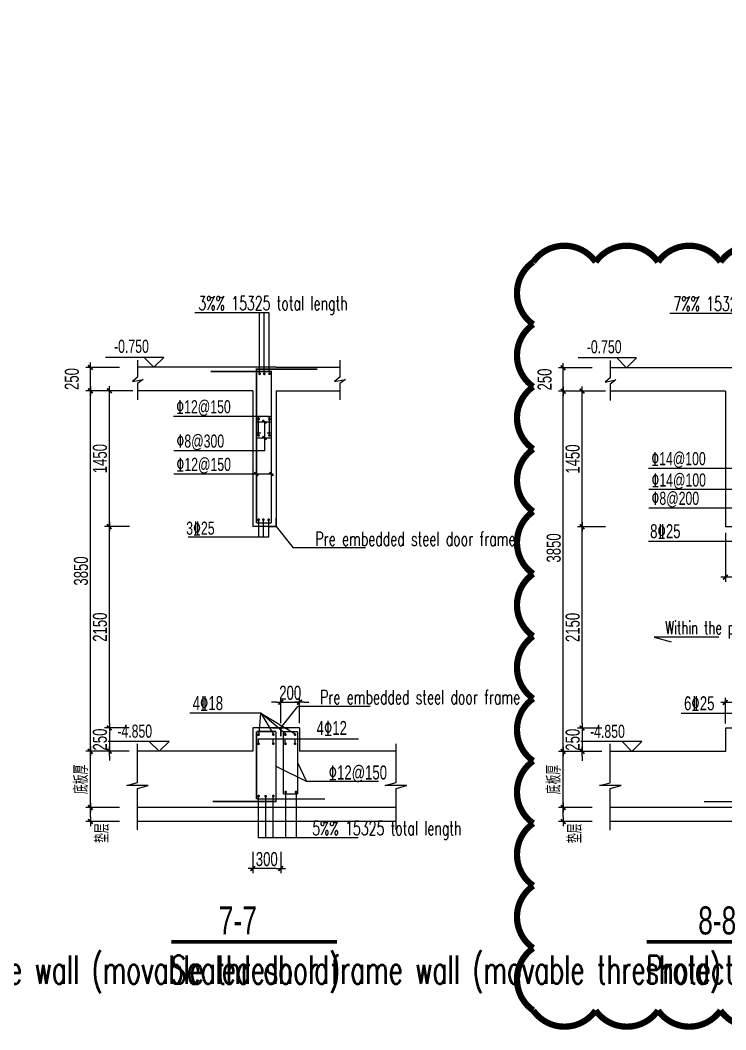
# Model space of a CAD drawing. Extents: x 68709 to 334654, y -65926 to 107615.
# Drawn here: x 96715 to 119321, y -7716 to 24657 of the extents above; entities that cross this region are included whole.
import ezdxf
from ezdxf.xclip import XClip

# ---------------------------------------------------------------- set-up
doc = ezdxf.new("R2010")
doc.units = 0
doc.header["$LTSCALE"] = 2000
doc.header["$MEASUREMENT"] = 0
doc.header["$XCLIPFRAME"] = 0
for name, pattern in [('DASH', [0.35, 0.25, -0.1]), ('DOTE', [2.42, 2, -0.2, 0.02, -0.2]), ('RFPM$0$CONTINOUS', [0])]:
    doc.linetypes.add(name, pattern=pattern)
doc.layers.get('0').update_dxf_attribs({"linetype": 'CONTINUOUS'})
doc.layers.get('Defpoints').update_dxf_attribs({"linetype": 'CONTINUOUS'})
for name, color, linetype in [('0-hatch', 252, 'CONTINUOUS'), ('dote', 8, 'CONTINUOUS'), ('RFPM$0$0-详图-line', 6, 'CONTINUOUS'), ('RFPM$0$0-详图-text', 4, 'CONTINUOUS'), ('RFPM$0$0-详图-钢筋', 1, 'CONTINUOUS')]:
    doc.layers.add(name, color=color, linetype=linetype)
doc.styles.add('RFPM$0$link', font='tj03-romand1.shx', dxfattribs={"width": 0.7, "bigfont": 'hztxt5.shx'})
doc.styles.add('TONGJI-FONT', font='simplex.shx', dxfattribs={"width": 0.65})
doc.dimstyles.new('RFPM$0$jg-100p2', dxfattribs={"dimtxt": 300, "dimasz": 100, "dimexe": 100, "dimexo": 100, "dimgap": 50, "dimtad": 1, "dimdec": 0, "dimlfac": 0.5, "dimtxsty": 'RFPM$0$link', "dimblk": 'RFPM$0$0-dim-mark', "dimcen": 100, "dimazin": 2, "dimtfac": 1, "dimtdec": 0, "dimtix": 1, "dimtmove": 2, "dimatfit": 3, "dimldrblk": 'RFPM$0$0-dim-mark', "dimfxl": 0, "dimarcsym": 0})

# ---------------------------------------------------------------- blocks, each defined once
blk = doc.blocks.new('RFPM$0$0-dim-mark')
blk.add_line((-1, 0), (1, 0))
at = {"color": 0, "linetype": 'ByBlock', "const_width": 0.35}
blk.add_lwpolyline([(-0.5, -0.5), (0.5, 0.5)], dxfattribs=at)
blk = doc.blocks.new('*D203')
at = {"layer": 'Defpoints', "color": 0, "transparency": 16777216}
for p in [(518501623, 4145091374), (518502341, 4145091374), (518502341, 4145083674)]:
    blk.add_point(p, dxfattribs=at)
at = {"layer": 'RFPM$0$0-详图-text', "color": 0, "lineweight": -2, "transparency": 16777216}
for p, q in [((518502241, 4145091374), (518501523, 4145091374)), ((518501623, 4145083774), (518501623, 4145091274)), ((518502241, 4145083674), (518501523, 4145083674))]:
    blk.add_line(p, q, dxfattribs=at)
at = {"layer": 'RFPM$0$0-详图-text', "color": 0, "lineweight": -2, "transparency": 16777216, "xscale": 100, "yscale": 100, "zscale": 100}
for p, rotation in [((518501623, 4145091374), 90), ((518501623, 4145083674), 270)]:
    blk.add_blockref('RFPM$0$0-dim-mark', p, dxfattribs=dict(at, rotation=rotation))
at = {"layer": 'RFPM$0$0-详图-text', "color": 0, "transparency": 16777216, "insert": (518501423, 4145087524), "char_height": 300, "attachment_point": 5, "rotation": 90, "style": 'RFPM$0$link'}
blk.add_mtext('\\A1;3850', dxfattribs=at)
blk = doc.blocks.new('*D204')
at = {"layer": 'Defpoints', "color": 0, "transparency": 16777216}
for p in [(518501623, 4145083674), (518502341, 4145083674), (518502341, 4145082474)]:
    blk.add_point(p, dxfattribs=at)
at = {"layer": 'RFPM$0$0-详图-text', "color": 0, "lineweight": -2, "transparency": 16777216}
for p, q in [((518502241, 4145083674), (518501523, 4145083674)), ((518501623, 4145082574), (518501623, 4145083574)), ((518502241, 4145082474), (518501523, 4145082474))]:
    blk.add_line(p, q, dxfattribs=at)
at = {"layer": 'RFPM$0$0-详图-text', "color": 0, "lineweight": -2, "transparency": 16777216, "xscale": 100, "yscale": 100, "zscale": 100}
for p, rotation in [((518501623, 4145083674), 90), ((518501623, 4145082474), 270)]:
    blk.add_blockref('RFPM$0$0-dim-mark', p, dxfattribs=dict(at, rotation=rotation))
at = {"layer": 'RFPM$0$0-详图-text', "color": 0, "transparency": 16777216, "insert": (518501423, 4145083074), "char_height": 300, "attachment_point": 5, "rotation": 90, "style": 'RFPM$0$link'}
blk.add_mtext('\\A1;底板厚', dxfattribs=at)
blk = doc.blocks.new('*D205')
at = {"layer": 'Defpoints', "color": 0, "transparency": 16777216}
for p in [(518501623, 4145082474), (518502341, 4145082474), (518502341, 4145082174)]:
    blk.add_point(p, dxfattribs=at)
at = {"layer": 'RFPM$0$0-详图-text', "color": 0, "lineweight": -2, "transparency": 16777216}
for p, q in [((518502241, 4145082474), (518501523, 4145082474)), ((518501623, 4145082274), (518501623, 4145082374)), ((518502241, 4145082174), (518501523, 4145082174))]:
    blk.add_line(p, q, dxfattribs=at)
at = {"layer": 'RFPM$0$0-详图-text', "color": 0, "lineweight": -2, "transparency": 16777216, "xscale": 100, "yscale": 100, "zscale": 100}
for p, rotation in [((518501623, 4145082474), 90), ((518501623, 4145082174), 270)]:
    blk.add_blockref('RFPM$0$0-dim-mark', p, dxfattribs=dict(at, rotation=rotation))
at = {"layer": 'RFPM$0$0-详图-text', "color": 0, "transparency": 16777216, "insert": (518501873, 4145081924), "char_height": 300, "attachment_point": 5, "rotation": 90, "style": 'RFPM$0$link'}
blk.add_mtext('\\A1;垫层', dxfattribs=at)
blk = doc.blocks.new('*D206')
at = {"layer": 'Defpoints', "color": 0, "transparency": 16777216}
for p in [(518505087, 4145081624), (518505687, 4145081624), (518505087, 4145081169)]:
    blk.add_point(p, dxfattribs=at)
at = {"layer": 'RFPM$0$0-详图-text', "color": 0, "lineweight": -2, "transparency": 16777216}
for p, q in [((518505087, 4145081524), (518505087, 4145081069)), ((518505687, 4145081524), (518505687, 4145081069)), ((518505587, 4145081169), (518505187, 4145081169))]:
    blk.add_line(p, q, dxfattribs=at)
at = {"layer": 'RFPM$0$0-详图-text', "color": 0, "lineweight": -2, "transparency": 16777216, "xscale": 100, "yscale": 100, "zscale": 100, "rotation": 180}
blk.add_blockref('RFPM$0$0-dim-mark', (518505087, 4145081169), dxfattribs=at)
at = {"layer": 'RFPM$0$0-详图-text', "color": 0, "lineweight": -2, "transparency": 16777216, "xscale": 100, "yscale": 100, "zscale": 100}
blk.add_blockref('RFPM$0$0-dim-mark', (518505687, 4145081169), dxfattribs=at)
at = {"layer": 'RFPM$0$0-详图-text', "color": 0, "transparency": 16777216, "insert": (518505387, 4145081369), "char_height": 300, "attachment_point": 5, "style": 'RFPM$0$link'}
blk.add_mtext('\\A1;300', dxfattribs=at)
blk = doc.blocks.new('*D207')
at = {"layer": 'Defpoints', "color": 0, "transparency": 16777216}
for p in [(518501623, 4145091874), (518502341, 4145091874), (518502341, 4145091374)]:
    blk.add_point(p, dxfattribs=at)
at = {"layer": 'RFPM$0$0-详图-text', "color": 0, "lineweight": -2, "transparency": 16777216}
for p, q in [((518502241, 4145091874), (518501523, 4145091874)), ((518501623, 4145091474), (518501623, 4145091774)), ((518502241, 4145091374), (518501523, 4145091374))]:
    blk.add_line(p, q, dxfattribs=at)
at = {"layer": 'RFPM$0$0-详图-text', "color": 0, "lineweight": -2, "transparency": 16777216, "xscale": 100, "yscale": 100, "zscale": 100}
for p, rotation in [((518501623, 4145091874), 90), ((518501623, 4145091374), 270)]:
    blk.add_blockref('RFPM$0$0-dim-mark', p, dxfattribs=dict(at, rotation=rotation))
at = {"layer": 'RFPM$0$0-详图-text', "color": 0, "transparency": 16777216, "insert": (518501228, 4145091624), "char_height": 300, "attachment_point": 5, "rotation": 90, "style": 'RFPM$0$link'}
blk.add_mtext('\\A1;250', dxfattribs=at)
blk = doc.blocks.new('*D208')
at = {"layer": 'Defpoints', "color": 0, "transparency": 16777216}
for p in [(518502548, 4145084174), (518502027, 4145083674), (518502548, 4145083674)]:
    blk.add_point(p, dxfattribs=at)
at = {"layer": 'RFPM$0$0-详图-text', "color": 0, "lineweight": -2, "transparency": 16777216}
for p, q in [((518502027, 4145084274), (518502027, 4145084374)), ((518502448, 4145084174), (518501927, 4145084174)), ((518502027, 4145084174), (518502027, 4145083674)), ((518502448, 4145083674), (518501927, 4145083674)), ((518502027, 4145083574), (518502027, 4145083474))]:
    blk.add_line(p, q, dxfattribs=at)
at = {"layer": 'RFPM$0$0-详图-text', "color": 0, "lineweight": -2, "transparency": 16777216, "xscale": 100, "yscale": 100, "zscale": 100}
for p, rotation in [((518502027, 4145084174), 270), ((518502027, 4145083674), 90)]:
    blk.add_blockref('RFPM$0$0-dim-mark', p, dxfattribs=dict(at, rotation=rotation))
at = {"layer": 'RFPM$0$0-详图-text', "color": 0, "transparency": 16777216, "insert": (518501827, 4145083924), "char_height": 300, "attachment_point": 5, "rotation": 90, "style": 'RFPM$0$link'}
blk.add_mtext('\\A1;250', dxfattribs=at)
blk = doc.blocks.new('*D138')
at = {"layer": 'Defpoints', "color": 0, "transparency": 16777216}
for p in [(518502027, 4145088474), (518502554, 4145088474), (518502548, 4145084174)]:
    blk.add_point(p, dxfattribs=at)
at = {"layer": 'RFPM$0$0-详图-text', "color": 0, "lineweight": -2, "transparency": 16777216}
for p, q in [((518502454, 4145088474), (518501927, 4145088474)), ((518502027, 4145084274), (518502027, 4145088374)), ((518502448, 4145084174), (518501927, 4145084174))]:
    blk.add_line(p, q, dxfattribs=at)
at = {"layer": 'RFPM$0$0-详图-text', "color": 0, "lineweight": -2, "transparency": 16777216, "xscale": 100, "yscale": 100, "zscale": 100}
for p, rotation in [((518502027, 4145088474), 90), ((518502027, 4145084174), 270)]:
    blk.add_blockref('RFPM$0$0-dim-mark', p, dxfattribs=dict(at, rotation=rotation))
at = {"layer": 'RFPM$0$0-详图-text', "color": 0, "transparency": 16777216, "insert": (518501827, 4145086324), "char_height": 300, "attachment_point": 5, "rotation": 90, "style": 'RFPM$0$link'}
blk.add_mtext('\\A1;2150', dxfattribs=at)
blk = doc.blocks.new('*D139')
at = {"layer": 'Defpoints', "color": 0, "transparency": 16777216}
for p in [(518502027, 4145091374), (518502628, 4145091374), (518502554, 4145088474)]:
    blk.add_point(p, dxfattribs=at)
at = {"layer": 'RFPM$0$0-详图-text', "color": 0, "lineweight": -2, "transparency": 16777216}
for p, q in [((518502528, 4145091374), (518501927, 4145091374)), ((518502027, 4145088574), (518502027, 4145091274)), ((518502454, 4145088474), (518501927, 4145088474))]:
    blk.add_line(p, q, dxfattribs=at)
at = {"layer": 'RFPM$0$0-详图-text', "color": 0, "lineweight": -2, "transparency": 16777216, "xscale": 100, "yscale": 100, "zscale": 100}
for p, rotation in [((518502027, 4145091374), 90), ((518502027, 4145088474), 270)]:
    blk.add_blockref('RFPM$0$0-dim-mark', p, dxfattribs=dict(at, rotation=rotation))
at = {"layer": 'RFPM$0$0-详图-text', "color": 0, "transparency": 16777216, "insert": (518501827, 4145089924), "char_height": 300, "attachment_point": 5, "rotation": 90, "style": 'RFPM$0$link'}
blk.add_mtext('\\A1;1450', dxfattribs=at)
blk = doc.blocks.new('*D141')
at = {"layer": 'Defpoints', "color": 0, "transparency": 16777216}
for p in [(518506087, 4145084721), (518505687, 4145084174), (518506087, 4145084174)]:
    blk.add_point(p, dxfattribs=at)
at = {"layer": 'RFPM$0$0-详图-text', "color": 0, "lineweight": -2, "transparency": 16777216}
for p, q in [((518505587, 4145084721), (518505487, 4145084721)), ((518505687, 4145084274), (518505687, 4145084821)), ((518505687, 4145084721), (518506087, 4145084721)), ((518506087, 4145084274), (518506087, 4145084821)), ((518506187, 4145084721), (518506287, 4145084721))]:
    blk.add_line(p, q, dxfattribs=at)
at = {"layer": 'RFPM$0$0-详图-text', "color": 0, "lineweight": -2, "transparency": 16777216, "xscale": 100, "yscale": 100, "zscale": 100}
blk.add_blockref('RFPM$0$0-dim-mark', (518505687, 4145084721), dxfattribs=at)
at = {"layer": 'RFPM$0$0-详图-text', "color": 0, "lineweight": -2, "transparency": 16777216, "xscale": 100, "yscale": 100, "zscale": 100, "rotation": 180}
blk.add_blockref('RFPM$0$0-dim-mark', (518506087, 4145084721), dxfattribs=at)
at = {"layer": 'RFPM$0$0-详图-text', "color": 0, "transparency": 16777216, "insert": (518505887, 4145084921), "char_height": 300, "attachment_point": 5, "style": 'RFPM$0$link'}
blk.add_mtext('\\A1;200', dxfattribs=at)
blk = doc.blocks.new('ZW0702(CQ)')
at = {"layer": 'dote', "linetype": 'DOTE'}
for p, q in [((8400, -9319.3), (8400, 86030.2)), ((15300, -9319.3), (15300, 86030.2)), ((16800, -9319.3), (16800, 86030.2))]:
    blk.add_line(p, q, dxfattribs=at)
blk = doc.blocks.new('*D128')
at = {"layer": 'Defpoints', "color": 0, "transparency": 16777216}
for p in [(518493971, 4145091374), (518494689, 4145091374), (518494689, 4145083674)]:
    blk.add_point(p, dxfattribs=at)
at = {"layer": 'RFPM$0$0-详图-text', "color": 0, "lineweight": -2, "transparency": 16777216}
for p, q in [((518494589, 4145091374), (518493871, 4145091374)), ((518493971, 4145083774), (518493971, 4145091274)), ((518494589, 4145083674), (518493871, 4145083674))]:
    blk.add_line(p, q, dxfattribs=at)
at = {"layer": 'RFPM$0$0-详图-text', "color": 0, "lineweight": -2, "transparency": 16777216, "xscale": 100, "yscale": 100, "zscale": 100}
for p, rotation in [((518493971, 4145091374), 90), ((518493971, 4145083674), 270)]:
    blk.add_blockref('RFPM$0$0-dim-mark', p, dxfattribs=dict(at, rotation=rotation))
at = {"layer": 'RFPM$0$0-详图-text', "color": 0, "transparency": 16777216, "insert": (518493771, 4145088024), "char_height": 300, "attachment_point": 5, "rotation": 90, "style": 'RFPM$0$link'}
blk.add_mtext('\\A1;3850', dxfattribs=at)
blk = doc.blocks.new('*D129')
at = {"layer": 'Defpoints', "color": 0, "transparency": 16777216}
for p in [(518493971, 4145083674), (518494689, 4145083674), (518494689, 4145082474)]:
    blk.add_point(p, dxfattribs=at)
at = {"layer": 'RFPM$0$0-详图-text', "color": 0, "lineweight": -2, "transparency": 16777216}
for p, q in [((518494589, 4145083674), (518493871, 4145083674)), ((518493971, 4145082574), (518493971, 4145083574)), ((518494589, 4145082474), (518493871, 4145082474))]:
    blk.add_line(p, q, dxfattribs=at)
at = {"layer": 'RFPM$0$0-详图-text', "color": 0, "lineweight": -2, "transparency": 16777216, "xscale": 100, "yscale": 100, "zscale": 100}
for p, rotation in [((518493971, 4145083674), 90), ((518493971, 4145082474), 270)]:
    blk.add_blockref('RFPM$0$0-dim-mark', p, dxfattribs=dict(at, rotation=rotation))
at = {"layer": 'RFPM$0$0-详图-text', "color": 0, "transparency": 16777216, "insert": (518493771, 4145083074), "char_height": 300, "attachment_point": 5, "rotation": 90, "style": 'RFPM$0$link'}
blk.add_mtext('\\A1;底板厚', dxfattribs=at)
blk = doc.blocks.new('*D130')
at = {"layer": 'Defpoints', "color": 0, "transparency": 16777216}
for p in [(518493971, 4145082474), (518494689, 4145082474), (518494689, 4145082174)]:
    blk.add_point(p, dxfattribs=at)
at = {"layer": 'RFPM$0$0-详图-text', "color": 0, "lineweight": -2, "transparency": 16777216}
for p, q in [((518494589, 4145082474), (518493871, 4145082474)), ((518493971, 4145082274), (518493971, 4145082374)), ((518494589, 4145082174), (518493871, 4145082174))]:
    blk.add_line(p, q, dxfattribs=at)
at = {"layer": 'RFPM$0$0-详图-text', "color": 0, "lineweight": -2, "transparency": 16777216, "xscale": 100, "yscale": 100, "zscale": 100}
for p, rotation in [((518493971, 4145082474), 90), ((518493971, 4145082174), 270)]:
    blk.add_blockref('RFPM$0$0-dim-mark', p, dxfattribs=dict(at, rotation=rotation))
at = {"layer": 'RFPM$0$0-详图-text', "color": 0, "transparency": 16777216, "insert": (518494221, 4145081924), "char_height": 300, "attachment_point": 5, "rotation": 90, "style": 'RFPM$0$link'}
blk.add_mtext('\\A1;垫层', dxfattribs=at)
blk = doc.blocks.new('*D131')
at = {"layer": 'Defpoints', "color": 0, "transparency": 16777216}
for p in [(518493971, 4145091874), (518494689, 4145091874), (518494689, 4145091374)]:
    blk.add_point(p, dxfattribs=at)
at = {"layer": 'RFPM$0$0-详图-text', "color": 0, "lineweight": -2, "transparency": 16777216}
for p, q in [((518494589, 4145091874), (518493871, 4145091874)), ((518493971, 4145091474), (518493971, 4145091774)), ((518494589, 4145091374), (518493871, 4145091374))]:
    blk.add_line(p, q, dxfattribs=at)
at = {"layer": 'RFPM$0$0-详图-text', "color": 0, "lineweight": -2, "transparency": 16777216, "xscale": 100, "yscale": 100, "zscale": 100}
for p, rotation in [((518493971, 4145091874), 90), ((518493971, 4145091374), 270)]:
    blk.add_blockref('RFPM$0$0-dim-mark', p, dxfattribs=dict(at, rotation=rotation))
at = {"layer": 'RFPM$0$0-详图-text', "color": 0, "transparency": 16777216, "insert": (518493576, 4145091624), "char_height": 300, "attachment_point": 5, "rotation": 90, "style": 'RFPM$0$link'}
blk.add_mtext('\\A1;250', dxfattribs=at)
blk = doc.blocks.new('*D132')
at = {"layer": 'Defpoints', "color": 0, "transparency": 16777216}
for p in [(518494897, 4145084174), (518494376, 4145083674), (518494897, 4145083674)]:
    blk.add_point(p, dxfattribs=at)
at = {"layer": 'RFPM$0$0-详图-text', "color": 0, "lineweight": -2, "transparency": 16777216}
for p, q in [((518494376, 4145084274), (518494376, 4145084374)), ((518494797, 4145084174), (518494276, 4145084174)), ((518494376, 4145084174), (518494376, 4145083674)), ((518494797, 4145083674), (518494276, 4145083674)), ((518494376, 4145083574), (518494376, 4145083474))]:
    blk.add_line(p, q, dxfattribs=at)
at = {"layer": 'RFPM$0$0-详图-text', "color": 0, "lineweight": -2, "transparency": 16777216, "xscale": 100, "yscale": 100, "zscale": 100}
for p, rotation in [((518494376, 4145084174), 270), ((518494376, 4145083674), 90)]:
    blk.add_blockref('RFPM$0$0-dim-mark', p, dxfattribs=dict(at, rotation=rotation))
at = {"layer": 'RFPM$0$0-详图-text', "color": 0, "transparency": 16777216, "insert": (518494176, 4145083924), "char_height": 300, "attachment_point": 5, "rotation": 90, "style": 'RFPM$0$link'}
blk.add_mtext('\\A1;250', dxfattribs=at)
blk = doc.blocks.new('*D133')
at = {"layer": 'Defpoints', "color": 0, "transparency": 16777216}
for p in [(518494376, 4145088474), (518494903, 4145088474), (518494897, 4145084174)]:
    blk.add_point(p, dxfattribs=at)
at = {"layer": 'RFPM$0$0-详图-text', "color": 0, "lineweight": -2, "transparency": 16777216}
for p, q in [((518494803, 4145088474), (518494276, 4145088474)), ((518494376, 4145084274), (518494376, 4145088374)), ((518494797, 4145084174), (518494276, 4145084174))]:
    blk.add_line(p, q, dxfattribs=at)
at = {"layer": 'RFPM$0$0-详图-text', "color": 0, "lineweight": -2, "transparency": 16777216, "xscale": 100, "yscale": 100, "zscale": 100}
for p, rotation in [((518494376, 4145088474), 90), ((518494376, 4145084174), 270)]:
    blk.add_blockref('RFPM$0$0-dim-mark', p, dxfattribs=dict(at, rotation=rotation))
at = {"layer": 'RFPM$0$0-详图-text', "color": 0, "transparency": 16777216, "insert": (518494176, 4145086324), "char_height": 300, "attachment_point": 5, "rotation": 90, "style": 'RFPM$0$link'}
blk.add_mtext('\\A1;2150', dxfattribs=at)
blk = doc.blocks.new('*D134')
at = {"layer": 'Defpoints', "color": 0, "transparency": 16777216}
for p in [(518494376, 4145091374), (518494976, 4145091374), (518494976, 4145088474)]:
    blk.add_point(p, dxfattribs=at)
at = {"layer": 'RFPM$0$0-详图-text', "color": 0, "lineweight": -2, "transparency": 16777216}
for p, q in [((518494876, 4145091374), (518494276, 4145091374)), ((518494376, 4145088574), (518494376, 4145091274)), ((518494876, 4145088474), (518494276, 4145088474))]:
    blk.add_line(p, q, dxfattribs=at)
at = {"layer": 'RFPM$0$0-详图-text', "color": 0, "lineweight": -2, "transparency": 16777216, "xscale": 100, "yscale": 100, "zscale": 100}
for p, rotation in [((518494376, 4145091374), 90), ((518494376, 4145088474), 270)]:
    blk.add_blockref('RFPM$0$0-dim-mark', p, dxfattribs=dict(at, rotation=rotation))
at = {"layer": 'RFPM$0$0-详图-text', "color": 0, "transparency": 16777216, "insert": (518494176, 4145089924), "char_height": 300, "attachment_point": 5, "rotation": 90, "style": 'RFPM$0$link'}
blk.add_mtext('\\A1;1450', dxfattribs=at)
blk = doc.blocks.new('*D137')
at = {"layer": 'Defpoints', "color": 0, "transparency": 16777216}
for p in [(518497436, 4145084721), (518497436, 4145084174), (518498436, 4145084174)]:
    blk.add_point(p, dxfattribs=at)
at = {"layer": 'RFPM$0$0-详图-text', "color": 0, "lineweight": -2, "transparency": 16777216}
for p, q in [((518497436, 4145084274), (518497436, 4145084821)), ((518498336, 4145084721), (518497536, 4145084721)), ((518498436, 4145084274), (518498436, 4145084821))]:
    blk.add_line(p, q, dxfattribs=at)
at = {"layer": 'RFPM$0$0-详图-text', "color": 0, "lineweight": -2, "transparency": 16777216, "xscale": 100, "yscale": 100, "zscale": 100, "rotation": 180}
blk.add_blockref('RFPM$0$0-dim-mark', (518497436, 4145084721), dxfattribs=at)
at = {"layer": 'RFPM$0$0-详图-text', "color": 0, "lineweight": -2, "transparency": 16777216, "xscale": 100, "yscale": 100, "zscale": 100}
blk.add_blockref('RFPM$0$0-dim-mark', (518498436, 4145084721), dxfattribs=at)
at = {"layer": 'RFPM$0$0-详图-text', "color": 0, "transparency": 16777216, "insert": (518497936, 4145084921), "char_height": 300, "attachment_point": 5, "style": 'RFPM$0$link'}
blk.add_mtext('\\A1;500', dxfattribs=at)
blk = doc.blocks.new('*D136')
at = {"layer": 'Defpoints', "color": 0, "transparency": 16777216}
for p in [(518497436, 4145088448), (518498436, 4145088448), (518497436, 4145087397)]:
    blk.add_point(p, dxfattribs=at)
at = {"layer": 'RFPM$0$0-详图-text', "color": 0, "lineweight": -2, "transparency": 16777216}
for p, q in [((518497436, 4145088348), (518497436, 4145087297)), ((518498436, 4145088348), (518498436, 4145087297)), ((518498336, 4145087397), (518497536, 4145087397))]:
    blk.add_line(p, q, dxfattribs=at)
at = {"layer": 'RFPM$0$0-详图-text', "color": 0, "lineweight": -2, "transparency": 16777216, "xscale": 100, "yscale": 100, "zscale": 100, "rotation": 180}
blk.add_blockref('RFPM$0$0-dim-mark', (518497436, 4145087397), dxfattribs=at)
at = {"layer": 'RFPM$0$0-详图-text', "color": 0, "lineweight": -2, "transparency": 16777216, "xscale": 100, "yscale": 100, "zscale": 100}
blk.add_blockref('RFPM$0$0-dim-mark', (518498436, 4145087397), dxfattribs=at)
at = {"layer": 'RFPM$0$0-详图-text', "color": 0, "transparency": 16777216, "insert": (518497936, 4145087597), "char_height": 300, "attachment_point": 5, "style": 'RFPM$0$link'}
blk.add_mtext('\\A1;500', dxfattribs=at)
blk = doc.blocks.new('RFPM')
at = {"layer": 'RFPM$0$0-详图-line'}
for p, q in [((518502627.9, 4145092028.1), (518502627.9, 4145091660.8)), ((518506944.3, 4145092028.1), (518506944.3, 4145091660.8)), ((518505587, 4145091874.2), (518502627.9, 4145091874.2)), ((518505587, 4145091874.2), (518506944.3, 4145091874.2)), ((518502627.9, 4145091660.8), (518502519.2, 4145091569.4)), ((518502519.2, 4145091569.4), (518502750.7, 4145091617.5)), ((518502750.7, 4145091617.5), (518502627.9, 4145091525.5)), ((518506944.3, 4145091660.8), (518506835.6, 4145091569.4)), ((518506835.6, 4145091569.4), (518507067.1, 4145091617.5)), ((518507067.1, 4145091617.5), (518506944.3, 4145091525.5)), ((518502627.9, 4145091525.5), (518502627.9, 4145091178.1)), ((518505087, 4145091374.2), (518502627.9, 4145091374.2)), ((518505087, 4145091374.2), (518505087, 4145088474.2)), ((518505587, 4145091374.2), (518506944.3, 4145091374.2)), ((518505587, 4145091374.2), (518505587, 4145088474.2)), ((518506944.3, 4145091525.5), (518506944.3, 4145091178.1)), ((518505587, 4145088474.2), (518505087, 4145088474.2)), ((518505687, 4145084174.2), (518505087, 4145084174.2)), ((518505087, 4145084174.2), (518505087, 4145083674.2)), ((518506087, 4145084174.2), (518505687, 4145084174.2)), ((518506087, 4145084174.2), (518506087, 4145083674.2)), ((518502627.9, 4145083003.7), (518502627.9, 4145083834)), ((518508145, 4145083003.7), (518508145, 4145083834)), ((518505087, 4145083674.2), (518502627.9, 4145083674.2)), ((518508145, 4145083674.2), (518506087, 4145083674.2)), ((518502397.7, 4145082942), (518502627.9, 4145083003.7)), ((518507914.7, 4145082942), (518508145, 4145083003.7)), ((518502858.2, 4145082942), (518502397.7, 4145082942)), ((518502627.9, 4145082880.3), (518502858.2, 4145082942)), ((518502627.9, 4145081993.6), (518502627.9, 4145082880.3)), ((518508375.3, 4145082942), (518507914.7, 4145082942)), ((518508145, 4145082880.3), (518508375.3, 4145082942)), ((518508145, 4145081993.6), (518508145, 4145082880.3)), ((518508145, 4145082474.2), (518502627.9, 4145082474.2)), ((518508145, 4145082174.2), (518502627.9, 4145082174.2))]:
    blk.add_line(p, q, dxfattribs=at)
at = {"layer": 'RFPM$0$0-详图-text'}
for p, q in [((518505441.1, 4145093036.5), (518503853.4, 4145093036.5)), ((518505230.8, 4145091767.1), (518505230.8, 4145093036.5)), ((518505332.9, 4145091765.9), (518505332.9, 4145093036.5)), ((518505441.1, 4145091770), (518505441.1, 4145093036.5)), ((518503187.6, 4145092084.2), (518501943.2, 4145092084.2)), ((518502977.6, 4145091874.2), (518502767.6, 4145092084.2)), ((518503187.6, 4145092084.2), (518502977.6, 4145091874.2)), ((518505443.5, 4145090822.9), (518503398, 4145090822.9)), ((518505211.8, 4145090421.8), (518505211.8, 4145090822.9)), ((518505443.5, 4145090419.4), (518505443.5, 4145090822.9)), ((518505342.3, 4145090089.5), (518505342.3, 4145090709.1)), ((518505342.3, 4145090089.5), (518503402.9, 4145090089.5)), ((518505521.7, 4145089591.4), (518503402.9, 4145089591.4)), ((518505211.8, 4145088619.8), (518505211.8, 4145088251.9)), ((518505313, 4145088636.5), (518505313, 4145088249.4)), ((518505426.8, 4145088617.4), (518505426.8, 4145088249.4)), ((518505587, 4145088474.2), (518505949.7, 4145088016.4)), ((518505426.8, 4145088249.4), (518503710.5, 4145088249.4)), ((518507491.4, 4145088016.4), (518505949.7, 4145088016.4)), ((518505256.7, 4145084486.8), (518503743.9, 4145084486.8)), ((518505226.5, 4145084028.4), (518505256.7, 4145084486.8)), ((518505256.7, 4145084486.8), (518505526.8, 4145084045.6)), ((518505783.6, 4145084043.1), (518505256.7, 4145084486.8)), ((518505256.7, 4145084486.8), (518505990.8, 4145084045.6)), ((518505687, 4145084174.2), (518506049.7, 4145084632)), ((518507591.4, 4145084632), (518506049.7, 4145084632)), ((518503300.4, 4145083884.2), (518502000.8, 4145083884.2)), ((518503090.4, 4145083674.2), (518502880.4, 4145083884.2)), ((518503300.4, 4145083884.2), (518503090.4, 4145083674.2)), ((518505211.8, 4145083832.9), (518505211.8, 4145083937.8)), ((518505211.8, 4145083937.8), (518507347.3, 4145083937.8)), ((518505524.7, 4145083835.3), (518505524.7, 4145083937.8)), ((518505781.9, 4145083835.3), (518505781.9, 4145083937.8)), ((518505995.5, 4145083835.3), (518505995.5, 4145083937.8)), ((518506044.5, 4145083432.8), (518506232.5, 4145083025.6)), ((518506232.5, 4145083025.6), (518505585.6, 4145083348.3)), ((518507774.1, 4145083025.6), (518506232.5, 4145083025.6)), ((518505784.2, 4145082804.3), (518505784.2, 4145081823.5)), ((518506012.2, 4145082789.5), (518506012.2, 4145081823.5)), ((518505212.3, 4145081823.5), (518505212.3, 4145082730.8)), ((518505363.3, 4145081823.5), (518505363.3, 4145082729)), ((518505521.4, 4145081823.5), (518505521.4, 4145082732.2)), ((518507335.4, 4145081823.5), (518505212.3, 4145081823.5))]:
    blk.add_line(p, q, dxfattribs=at)
for points, const_width in [([(518505381.6, 4145090677.7), (518505294.1, 4145090747.6)], 40), ([(518505381.6, 4145090331.2), (518505294.1, 4145090401.2)], 40), ([(518505206.1, 4145089559.9), (518505118.6, 4145089629.9)], 40), ([(518505529.3, 4145089559.9), (518505441.8, 4145089629.9)], 40), ([(518505587, 4145088474.2), (518505587, 4145088654.2)], 30), ([(518505587, 4145088474.2), (518505407, 4145088474.2)], 30), ([(518505687, 4145084174.2), (518505507, 4145084174.2)], 30), ([(518505687, 4145084174.2), (518505687, 4145083994.2)], 30), ([(518505867, 4145084174.2), (518505687, 4145084174.2)], 30), ([(518503353.3, 4145079603), (518506882.8, 4145079603)], 80)]:
    blk.add_lwpolyline(points, dxfattribs=dict(at, const_width=const_width))
at = {"layer": 'RFPM$0$0-详图-钢筋', "const_width": 30}
for points in [[(518504190.6, 4145091784.9), (518505485.6, 4145091784.9), (518505485.6, 4145088551.4)], [(518506465.3, 4145091835.2), (518505167.8, 4145091835.6), (518505167.8, 4145088551.4)], [(518505167.8, 4145090820.5), (518505260.7, 4145090820.5)], [(518505167.8, 4145090709.1), (518505485.6, 4145090709.1)], [(518505392.6, 4145090820.5), (518505485.6, 4145090820.5)], [(518505167.8, 4145090474), (518505260.7, 4145090474)], [(518505167.8, 4145090362.6), (518505485.6, 4145090362.6)], [(518505392.6, 4145090474), (518505485.6, 4145090474)], [(518505485.6, 4145088551.4), (518505167.8, 4145088551.4)], [(518505585.6, 4145084095.5), (518505167.8, 4145084095.5)], [(518505167.8, 4145084095.5), (518505167.8, 4145082653.9)], [(518505585.6, 4145084095.5), (518505585.6, 4145082601)], [(518505739.6, 4145084095.5), (518505739.6, 4145082762.8)], [(518506044.5, 4145084093.5), (518505739.6, 4145084093.5)], [(518506044.5, 4145084095.5), (518506044.5, 4145082762.8)], [(518506044.5, 4145082762.8), (518505739.6, 4145082762.8)], [(518505600.4, 4145082601), (518504228.9, 4145082601)], [(518505167.8, 4145082653.9), (518506632.4, 4145082653.9)]]:
    blk.add_lwpolyline(points, dxfattribs=at)
at = {"layer": 'RFPM$0$0-详图-钢筋', "const_width": 28.5}
for points in [[(518505248.9, 4145091734.9, -1), (518505219.4, 4145091734.9, -1)], [(518505350.1, 4145091733.9, -1), (518505320.7, 4145091733.9, -1)], [(518505459.9, 4145091738.1, -1), (518505430.5, 4145091738.1, -1)], [(518505226.5, 4145090768.3, 1), (518505197, 4145090768.3, 1)], [(518505458.2, 4145090765.9, 1), (518505428.8, 4145090765.9, 1)], [(518505226.5, 4145090421.8, 1), (518505197, 4145090421.8, 1)], [(518505458.2, 4145090419.4, 1), (518505428.8, 4145090419.4, 1)], [(518505226.5, 4145088619.9, 1), (518505197, 4145088619.9, 1)], [(518505327.8, 4145088621.8, 1), (518505298.3, 4145088621.8, 1)], [(518505441.5, 4145088617.5, 1), (518505412.1, 4145088617.5, 1)], [(518505226.5, 4145084028.4, -1), (518505197, 4145084028.4, -1)], [(518505541.5, 4145084030.8, -1), (518505512.1, 4145084030.8, -1)], [(518505798.3, 4145084028.4, -1), (518505768.9, 4145084028.4, -1)], [(518506005.5, 4145084030.8, -1), (518505976.1, 4145084030.8, -1)], [(518505226.5, 4145083832.9, -1), (518505197, 4145083832.9, -1)], [(518505541.5, 4145083835.3, -1), (518505512.1, 4145083835.3, -1)], [(518505798.3, 4145083832.9, -1), (518505768.9, 4145083832.9, -1)], [(518506005.5, 4145083835.3, -1), (518505976.1, 4145083835.3, -1)], [(518505226.5, 4145082716.1, -1), (518505197, 4145082716.1, -1)], [(518505377.8, 4145082714.3, -1), (518505348.3, 4145082714.3, -1)], [(518505541.5, 4145082718.5, -1), (518505512.1, 4145082718.5, -1)], [(518505803.3, 4145082804.3, -1), (518505773.9, 4145082804.3, -1)], [(518506027, 4145082804.3, -1), (518505997.5, 4145082804.3, -1)]]:
    blk.add_lwpolyline(points, format="xyb", close=True, dxfattribs=at)
at = {"layer": 'RFPM$0$0-详图-text'}
for s, height, style, width, p in [('3%% 15325 total length', 300, 'TONGJI-FONT', 0.65, (518503927.3, 4145093095.3)), ('-0.750', 280, 'RFPM$0$link', 0.7, (518502127.5, 4145092183.5)), ('%%13112@150', 280, 'RFPM$0$link', 0.7, (518503455.1, 4145090892.4)), ('%%1308@300', 280, 'RFPM$0$link', 0.7, (518503460, 4145090159)), ('%%13112@150', 280, 'RFPM$0$link', 0.7, (518503460, 4145089661)), ('3%%15325', 280, 'RFPM$0$link', 0.7, (518503667.6, 4145088298.4)), ('Pre embedded steel door frame', 300, 'TONGJI-FONT', 0.65, (518506424.4, 4145088058.4)), ('Pre embedded steel door frame', 300, 'TONGJI-FONT', 0.65, (518506524.4, 4145084677.1)), ('4%%15318', 300, 'RFPM$0$link', 0.7, (518503805.4, 4145084552.4)), ('-4.850', 280, 'RFPM$0$link', 0.7, (518502196.8, 4145083963.7)), ('4%%13112', 300, 'RFPM$0$link', 0.7, (518506449.2, 4145084020.8)), ('%%13112@150', 300, 'RFPM$0$link', 0.7, (518506707.1, 4145083070.7)), ('5%% 15325 total length', 300, 'TONGJI-FONT', 0.65, (518506357.3, 4145081880.4)), ('7-7', 600, 'RFPM$0$link', 0.7, (518504362.8, 4145079760.9)), ('Protective closed door frame wall (movable threshold)', 600, 'TONGJI-FONT', 0.65, (518492408.5, 4145078710)), ('Sealed door frame wall (movable threshold)', 600, 'TONGJI-FONT', 0.65, (518503340.5, 4145078710))]:
    blk.add_text(s, height=height, dxfattribs=dict(at, style=style, width=width)).set_placement(p)
dim = blk.add_linear_dim(base=(518501622.9, 4145091874.2), p1=(518502340.8, 4145091374.2), p2=(518502340.8, 4145091874.2), angle=90, dimstyle='RFPM$0$jg-100p2', dxfattribs=at)
dim.commit()
dim.dimension.update_dxf_attribs({"geometry": '*D207', "text_midpoint": (518501227.7, 4145091624.2), "dimtype": 128})
for base, p1, p2, picture, middle in [((518501622.9, 4145091374.2), (518502340.8, 4145083674.2), (518502340.8, 4145091374.2), '*D203', (518501422.9, 4145087524.2)), ((518502027.4, 4145091374.2), (518502554, 4145088474.2), (518502627.9, 4145091374.2), '*D139', (518501827.4, 4145089924.2)), ((518502027.4, 4145088474.2), (518502548.2, 4145084174.2), (518502554, 4145088474.2), '*D138', (518501827.4, 4145086324.2)), ((518502027.4, 4145083674.2), (518502548.2, 4145084174.2), (518502548.2, 4145083674.2), '*D208', (518501827.4, 4145083924.2))]:
    dim = blk.add_linear_dim(base=base, p1=p1, p2=p2, angle=90, dimstyle='RFPM$0$jg-100p2', dxfattribs=at)
    dim.commit()
    dim.dimension.update_dxf_attribs({"geometry": picture, "text_midpoint": middle})
for base, p1, p2, picture, middle in [((518506087, 4145084720.9), (518505687, 4145084174.2), (518506087, 4145084174.2), '*D141', (518505887, 4145084920.9)), ((518505087, 4145081169.4), (518505687, 4145081624.3), (518505087, 4145081624.3), '*D206', (518505387, 4145081369.4))]:
    dim = blk.add_linear_dim(base=base, p1=p1, p2=p2, dimstyle='RFPM$0$jg-100p2', dxfattribs=at)
    dim.commit()
    dim.dimension.update_dxf_attribs({"geometry": picture, "text_midpoint": middle})
dim = blk.add_linear_dim(base=(518501622.9, 4145083674.2), p1=(518502340.8, 4145082474.2), p2=(518502340.8, 4145083674.2), angle=90, text='base plate thickness', dimstyle='RFPM$0$jg-100p2', dxfattribs=at)
dim.commit()
dim.dimension.update_dxf_attribs({"geometry": '*D204', "text_midpoint": (518501422.9, 4145083074.2)})
dim = blk.add_linear_dim(base=(518501622.9, 4145082474.2), p1=(518502340.8, 4145082174.2), p2=(518502340.8, 4145082474.2), angle=90, text='cushion course', dimstyle='RFPM$0$jg-100p2', dxfattribs=at)
dim.commit()
dim.dimension.update_dxf_attribs({"geometry": '*D205', "text_midpoint": (518501872.9, 4145081923.5), "dimtype": 128})
blk = doc.blocks.new('RFPM(8-8)')
at = {"layer": 'RFPM$0$0-详图-line'}
for p, q in [((518494976.5, 4145092028.1), (518494976.5, 4145091660.8)), ((518498035.6, 4145091874.2), (518494976.5, 4145091874.2)), ((518494976.5, 4145091660.8), (518494867.8, 4145091569.4)), ((518494867.8, 4145091569.4), (518495099.3, 4145091617.5)), ((518495099.3, 4145091617.5), (518494976.5, 4145091525.5)), ((518494976.5, 4145091525.5), (518494976.5, 4145091178.1)), ((518497435.6, 4145091374.2), (518494976.5, 4145091374.2)), ((518497435.6, 4145091374.2), (518497435.6, 4145088474.2)), ((518498435.6, 4145088474.2), (518497435.6, 4145088474.2)), ((518498435.6, 4145084174.2), (518497435.6, 4145084174.2)), ((518497435.6, 4145084174.2), (518497435.6, 4145083674.2)), ((518494976.5, 4145083003.7), (518494976.5, 4145083834)), ((518497435.6, 4145083674.2), (518494976.5, 4145083674.2)), ((518494746.2, 4145082942), (518494976.5, 4145083003.7)), ((518495206.8, 4145082942), (518494746.2, 4145082942)), ((518494976.5, 4145082880.3), (518495206.8, 4145082942)), ((518494976.5, 4145081993.6), (518494976.5, 4145082880.3)), ((518500993.6, 4145082474.2), (518494976.5, 4145082474.2)), ((518500993.6, 4145082174.2), (518494976.5, 4145082174.2))]:
    blk.add_line(p, q, dxfattribs=at)
at = {"layer": 'RFPM$0$0-详图-text'}
for p, q in [((518498298.3, 4145093036.5), (518496252, 4145093036.5)), ((518495536.2, 4145092084.2), (518494291.7, 4145092084.2)), ((518495326.2, 4145091874.2), (518495116.2, 4145092084.2)), ((518495536.2, 4145092084.2), (518495326.2, 4145091874.2)), ((518498328.2, 4145089722.9), (518495796.6, 4145089722.9)), ((518498370.3, 4145089271.7), (518495801.4, 4145089271.7)), ((518497924.9, 4145088872.2), (518495801.4, 4145088872.2)), ((518495913.4, 4145086115.8), (518496279.5, 4145086017.8)), ((518497295.9, 4145086115.8), (518495913.4, 4145086115.8)), ((518498005.2, 4145084486.8), (518496492.5, 4145084486.8)), ((518495649, 4145083884.2), (518494349.3, 4145083884.2)), ((518495439, 4145083674.2), (518495229, 4145083884.2)), ((518495649, 4145083884.2), (518495439, 4145083674.2))]:
    blk.add_line(p, q, dxfattribs=at)
at = {"layer": 'RFPM$0$0-详图-text', "linetype": 'RFPM$0$CONTINOUS'}
blk.add_line((518495796.6, 4145088166.6), (518498324.6, 4145088166.6), dxfattribs=at)
at = {"layer": 'RFPM$0$0-详图-text', "const_width": 80}
blk.add_lwpolyline([(518495751.9, 4145079603), (518499331.4, 4145079603)], dxfattribs=at)
at = {"layer": 'RFPM$0$0-详图-钢筋', "const_width": 30}
blk.add_lwpolyline([(518498348.9, 4145082601), (518496977.5, 4145082601)], dxfattribs=at)
at = {"layer": 'RFPM$0$0-详图-text'}
for s, height, style, width, p in [('7%% 15325 total length', 300, 'TONGJI-FONT', 0.65, (518496325.8, 4145093095.3)), ('-0.750', 280, 'RFPM$0$link', 0.7, (518494476, 4145092183.5)), ('%%13114@100', 280, 'RFPM$0$link', 0.7, (518495853.7, 4145089792.4)), ('%%13114@100', 280, 'RFPM$0$link', 0.7, (518495858.6, 4145089336.2)), ('%%1308@200', 280, 'RFPM$0$link', 0.7, (518495858.6, 4145088945)), ('8%%15325', 300, 'RFPM$0$link', 0.7, (518495829.5, 4145088231.7)), ('Within the protective zone', 280, 'TONGJI-FONT', 0.65, (518496151.3, 4145086181.5)), ('6%%15325', 300, 'RFPM$0$link', 0.7, (518496554, 4145084552.4)), ('-4.850', 280, 'RFPM$0$link', 0.7, (518494545.4, 4145083963.7)), ('8-8', 600, 'RFPM$0$link', 0.7, (518496856.3, 4145079760.9)), ('Protective closed door frame wall (movable threshold)', 600, 'TONGJI-FONT', 0.65, (518495739.1, 4145078710))]:
    blk.add_text(s, height=height, dxfattribs=dict(at, style=style, width=width)).set_placement(p)
for base, p1, p2, picture, middle in [((518493971.4, 4145091874.2), (518494689.4, 4145091374.2), (518494689.4, 4145091874.2), '*D131', (518493576.2, 4145091624.2)), ((518493971.4, 4145091374.2), (518494689.4, 4145083674.2), (518494689.4, 4145091374.2), '*D128', (518493771.4, 4145088024.2))]:
    dim = blk.add_linear_dim(base=base, p1=p1, p2=p2, angle=90, dimstyle='RFPM$0$jg-100p2', dxfattribs=at)
    dim.commit()
    dim.dimension.update_dxf_attribs({"geometry": picture, "text_midpoint": middle, "dimtype": 128})
for base, p1, p2, picture, middle in [((518494376, 4145091374.2), (518494976.5, 4145088474.2), (518494976.5, 4145091374.2), '*D134', (518494176, 4145089924.2)), ((518494376, 4145088474.2), (518494896.8, 4145084174.2), (518494902.6, 4145088474.2), '*D133', (518494176, 4145086324.2)), ((518494376, 4145083674.2), (518494896.8, 4145084174.2), (518494896.8, 4145083674.2), '*D132', (518494176, 4145083924.2))]:
    dim = blk.add_linear_dim(base=base, p1=p1, p2=p2, angle=90, dimstyle='RFPM$0$jg-100p2', dxfattribs=at)
    dim.commit()
    dim.dimension.update_dxf_attribs({"geometry": picture, "text_midpoint": middle})
for base, p1, p2, picture, middle in [((518497435.6, 4145087396.9), (518498435.6, 4145088448), (518497435.6, 4145088448), '*D136', (518497935.6, 4145087596.9)), ((518497435.6, 4145084720.9), (518498435.6, 4145084174.2), (518497435.6, 4145084174.2), '*D137', (518497935.6, 4145084920.9))]:
    dim = blk.add_linear_dim(base=base, p1=p1, p2=p2, dimstyle='RFPM$0$jg-100p2', dxfattribs=at)
    dim.commit()
    dim.dimension.update_dxf_attribs({"geometry": picture, "text_midpoint": middle})
dim = blk.add_linear_dim(base=(518493971.4, 4145083674.2), p1=(518494689.4, 4145082474.2), p2=(518494689.4, 4145083674.2), angle=90, text='base plate thickness', dimstyle='RFPM$0$jg-100p2', dxfattribs=at)
dim.commit()
dim.dimension.update_dxf_attribs({"geometry": '*D129', "text_midpoint": (518493771.4, 4145083074.2)})
dim = blk.add_linear_dim(base=(518493971.4, 4145082474.2), p1=(518494689.4, 4145082174.2), p2=(518494689.4, 4145082474.2), angle=90, text='cushion course', dimstyle='RFPM$0$jg-100p2', dxfattribs=at)
dim.commit()
dim.dimension.update_dxf_attribs({"geometry": '*D130', "text_midpoint": (518494221.4, 4145081923.5), "dimtype": 128})

msp = doc.modelspace()

# ---------------------------------------------------------------- linework, layer by layer
at = {"layer": '0-hatch', "const_width": 200}
msp.add_lwpolyline([(121150.8, 16905.2, 0.5205671), (119150.8, 16905.2, 0.5205671), (117150.8, 16905.2, 0.5205671), (115150.8, 16905.2, 0.5205671), (113150.8, 16905.2, 0.5205671), (113150.8, 14905.2, 0.5205671), (113150.8, 12905.2, 0.5205671), (113150.8, 10905.2, 0.5205671), (113150.8, 8905.2, 0.5205671), (113150.8, 6905.2, 0.5205671), (113150.8, 4905.2, 0.5205671), (113150.8, 2905.2, 0.5205671), (113150.8, 905.2, 0.5205671), (113150.8, -1094.8, 0.5205671), (113150.8, -3094.8, 0.5205671), (113150.8, -5094.8, 0.5205671), (113150.8, -7094.8, 0.5205671), (115150.8, -7094.8, 0.5205671), (117150.8, -7094.8, 0.5205671), (119150.8, -7094.8, 0.5205671), (121150.8, -7094.8, 0.5205671)], format="xyb", dxfattribs=at)

# ---------------------------------------------------------------- block references
at = {"xscale": 1.501262773290653, "yscale": 1.501262773290653, "zscale": 1.501262773290653, "rotation": 2.5543e-11}
msp.add_blockref('RFPM', (-778308220.5, -6222858596.1), dxfattribs=at)
at = {"xscale": 1.5, "yscale": 1.5, "zscale": 1.5}
msp.add_blockref('RFPM(8-8)', (-777626846.8, -6217624300.3), dxfattribs=at)
at = {"layer": 'dote', "linetype": 'DASH'}
ref = msp.add_blockref('ZW0702(CQ)', (96056.5, 6927.7), dxfattribs=at)
XClip(ref).set_block_clipping_path([(-15188.9695379891, 94941.8681304126), (-15188.9695379891, 40465.1350641153), (61935.0644099799, 40465.1350641153), (61935.0644099799, 44105.722128633), (59633.1171517283, 44105.722128633), (59633.1171517283, 47050.6298027338), (62623.2616241842, 47050.6298027338), (73235.5720788917, 48471.4198343426), (84175.6449556706, 48471.4198343426), (84175.6449556706, 47354.4222230357), (86928.2956268236, 47354.4222230357), (90677.7338378059, 94792.274815829)])

doc.saveas('drawing.dxf')
